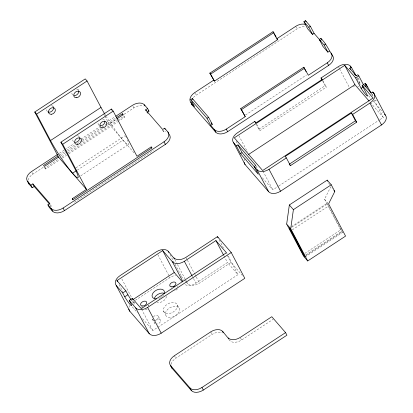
<?xml version="1.0" encoding="UTF-8"?>
<svg xmlns="http://www.w3.org/2000/svg" width="413" height="413" viewBox="0 0 413 413"><rect width="100%" height="100%" fill="white"/><g stroke="black" fill="none" stroke-linecap="round" stroke-linejoin="round"><path stroke-width="0.31" stroke-dasharray="2.06 1.55" d="M342.733 232.844L341.52 231.44L324.53 199.221L330.736 186.821L332.357 188.695M59.405 153.259L64.237 150.084M64.774 149.733L73.901 143.745M80.886 139.16L99.683 126.827M106.126 122.594L115.253 116.605M59.632 154.942L64.459 151.772M66.607 150.363L74.655 145.082M76.803 143.672L81.629 140.503M82.166 140.152L101.484 127.478M102.021 127.121L106.848 123.957M107.385 123.601L115.433 118.319M104.861 116.099L109.022 123.993L116.383 119.166M28.167 180.099A9.494 6.092 -27.8 0 1 32.839 174.162L44.114 166.759M60.763 155.835L65.595 152.665M67.742 151.256L77.412 144.911M82.244 141.736L102.114 128.696M107.483 125.175L116.611 119.181M124.132 114.246L133.797 107.907A9.494 6.092 -27.8 0 1 143.585 106.007M44.351 167.053L44.893 168.086L58.842 158.928M62.064 156.816L65.817 154.348M67.964 152.944L117.328 120.544M117.865 120.193L123.766 116.321L124.576 117.256L118.139 121.479M44.893 168.086L45.704 169.02L59.653 159.862M62.337 158.102L66.627 155.283M68.775 153.879L117.602 121.835M75.894 167.879L124.762 135.81M77.35 170.079L122.997 140.121M193.356 97.54A9.494 6.092 -27.8 0 1 196.067 95.207L297.024 28.946A9.494 6.092 -27.8 0 1 304.871 26.669M80.788 175.804L128.582 144.436M49.751 207.058L51.227 206.087L50.412 204.543M162.361 130.152L164.018 132.067L165.499 131.097M74.464 202.205L153.342 150.44M245.503 115.02L306.446 75.027M258.843 129.186L325.098 85.703L326.311 87.107L260.056 130.585L258.843 129.186L256.22 124.215M358.685 81.624L360.301 83.498L361.354 82.806M376.346 100.101L375.293 100.793L374.71 99.688M262.425 177.838L272.848 189.866L278.238 186.33M278.775 185.979L379.506 119.873M380.043 119.517L383.274 117.395L374.281 100.338M130.663 301.103L132.279 300.045M135.263 300.354L169.944 277.598A9.494 6.092 -27.8 0 1 175.582 275.409M133.337 302.925L134.39 302.233A7.914 0.898 56.7 0 1 131.53 300.256M133.595 304.314L134.648 303.627M185.298 284.743A9.494 6.092 -27.8 0 0 195.917 283.21L227.47 262.503L238.002 274.655L152.815 330.56L141.922 317.989M185.933 281.769L187.554 283.638A9.494 6.092 -27.8 0 0 199.489 283.137L231.043 262.431L242.312 275.435M291.475 226.654L327.204 203.206L327.808 203.774M291.717 227.289L327.447 203.846L327.204 203.206M292.275 229.86L328.531 206.066M304.773 253.417L341.035 229.618L340.152 227.94M305.79 254.888L341.52 231.44M305.863 255.637L342.124 231.838M305.042 256.974L342.367 232.478M171.101 364.209A9.494 6.092 -27.8 0 1 175.773 358.272L212.055 334.463A9.494 6.092 -27.8 0 1 222.674 332.93M228.854 339.569L229.664 340.503A9.494 6.092 -27.8 0 0 241.605 340.002L273.153 319.295M357.828 77.789L360.26 80.592M371.602 93.679L373.631 96.017M368.577 95.733L371.091 98.64M373.192 101.061L383.259 112.682M370.347 102.481L383.274 117.395M324.53 199.221L327.772 202.959M147.42 112.914L148.252 113.874M109.022 123.993L134.917 153.873M78.031 89.657L78.764 90.499M52.792 106.224L53.525 107.065M181.286 276.529A9.494 6.092 -27.8 0 1 181.88 277.092L183.909 279.431M184.312 279.9L185.525 281.299M49.983 204.652L51.227 206.087M132.284 306.869L137.312 312.672M342.031 231.203L342.294 231.559M341.484 230.387L341.752 230.805M341.035 229.618L341.241 229.984M371.798 94.164L372.965 96.374M357.39 77.974L360.301 83.498M357.121 79.002L358.009 80.685M359.196 82.936L360.678 85.744M338.665 67.143L339.259 68.269M339.558 68.832L349.331 87.37M295.667 26.37L297.024 28.946M322.816 80.478L326.311 87.107M322.765 81.284L325.098 85.703M328.676 182.913L330.147 185.705M327.447 203.846L339.853 227.377M256.855 124.509L260.056 130.585M262.957 171.101L272.848 189.866M256.106 166.047L257.851 169.361M238.895 135.65L247.485 151.943M236.097 141.225L237.898 144.638M194.709 92.626L196.067 95.207M162.934 130.007L164.018 132.067M226.448 252.746L227.042 253.871M228.224 256.117L238.002 274.655M219.226 240.015L223.361 247.862M227.202 255.146L231.043 262.431M223.913 255.761L227.47 262.503M132.981 106.358L133.797 107.907M123.761 115.707L124.576 117.256M240.516 337.942L241.605 340.002M186.196 257.918L187.084 259.601M187.378 260.164L194.766 274.17M195.06 274.733L195.948 276.411M196.242 276.973L199.489 283.137M192.365 276.467L193.253 278.155M193.547 278.713L195.917 283.21M103.668 113.843L104.561 115.537M174.849 259.545L177.213 264.026M177.507 264.588L185.483 279.715M185.778 280.277L186.666 281.955M186.96 282.518L187.554 283.638M170.063 254.682L173.904 261.966M175.086 264.206L181.88 277.092M210.697 331.887L212.055 334.463M157.828 254.625L169.944 277.598M177.337 304.99A7.594 4.873 -27.8 0 1 168.23 313.591A7.594 4.873 -27.8 0 1 165.639 305.481A7.594 4.873 -27.8 0 1 177.337 304.99L179.376 308.857A7.594 4.873 -27.8 0 1 170.27 317.458A7.594 4.873 -27.8 0 1 167.678 309.347A7.594 4.873 -27.8 0 1 179.376 308.857M163.471 311.051L165.505 314.918M158.447 316.528L160.487 320.395M148.148 305.011L148.726 306.116M174.415 355.696L175.773 358.272M152.382 319.182L154.421 323.049M141.499 306.56L142.371 308.217M141.561 309.213L152.815 330.56M121.845 278.992L131.886 298.047M119.032 284.542L122.883 291.841M44.888 167.471L45.704 169.02M32.023 172.613L32.839 174.162M147.116 309.079A3.325 2.132 -27.8 0 1 144.013 309.827M147.993 305.269A3.325 2.132 -27.8 0 1 148.458 305.63M155.371 320.612A3.325 2.132 -27.8 0 1 160.378 320.142A3.325 2.132 -27.8 0 1 157.301 324.045M155.154 323.895A3.325 2.132 -27.8 0 1 154.354 322.476M153.331 316.745A3.325 2.132 -27.8 0 1 158.339 316.275A3.325 2.132 -27.8 0 1 155.262 320.178M153.734 320.245A3.325 2.132 -27.8 0 1 152.314 318.609M128.99 307.344A9.494 6.092 -27.8 0 1 129.697 305.522M132.666 302.125A9.494 6.092 -27.8 0 1 133.662 301.407M163.465 295.021A6.649 4.264 -27.8 0 1 162.417 296.219M161.999 296.591A6.649 4.264 -27.8 0 1 161.085 297.272M160.595 297.572A6.649 4.264 -27.8 0 1 157.942 298.645M166.485 296.364A6.649 4.264 -27.8 0 1 156.925 302.641M177.487 288.801A3.325 2.132 -27.8 0 1 173.93 290.726M172.118 290.102A3.325 2.132 -27.8 0 1 171.844 289.616M177.177 286.116A3.325 2.132 -27.8 0 1 177.642 286.477M244.289 160.683A9.494 6.092 -27.8 0 1 244.997 158.866M353.249 86.869A9.494 6.092 -27.8 0 1 354.411 86.529M357.766 86.214A9.494 6.092 -27.8 0 1 358.778 86.348M127.369 139.754A28.502 3.232 56.7 0 1 123.957 141.2A28.502 3.232 56.7 0 1 106.332 116.631M105.996 116.084A28.502 3.232 56.7 0 1 105.005 114.453M125.604 136.047A28.502 3.232 56.7 0 1 126.445 137.746M47.402 111.556A3.8 2.881 -40.9 0 1 46.684 109.393M51.367 105.604A3.8 2.881 -40.9 0 1 53.251 106.817M72.642 94.99A3.8 2.881 -40.9 0 1 72.146 91.965M76.606 89.038A3.8 2.881 -40.9 0 1 78.491 90.256M98.769 125.139A3.8 2.881 -40.9 0 1 98.273 122.114M102.739 119.187A3.8 2.881 -40.9 0 1 104.623 120.405M73.529 141.705A3.8 2.881 -40.9 0 1 73.034 138.68M77.494 135.753A3.8 2.881 -40.9 0 1 79.384 136.966"/><path stroke-width="0.62" d="M286.674 224.068L289.343 204.967L327.204 180.12L331.252 184.797L334.788 191.498L328.583 203.893L345.573 236.112L307.711 260.959L303.658 256.287L286.674 224.068L290.721 228.74L307.711 260.959M290.721 228.74L293.395 209.639L331.252 184.797M72.843 199.722L72.296 198.694L86.493 189.376L58.543 157.126L34.759 112.016L85.238 78.888L87.06 80.989L100.994 107.411A28.502 3.232 56.7 0 0 104.685 113.916M34.759 112.016L36.581 114.122L87.06 80.989M76.276 170.781L72.518 173.248A28.502 3.232 56.7 0 1 50.51 140.539L100.994 107.411M72.518 173.248A28.502 3.232 56.7 0 0 74.82 168.587L60.887 142.165L111.371 109.037L113.193 111.138L136.971 156.248L151.173 146.93L151.979 147.864L73.106 199.629L72.296 198.694M60.887 142.165L62.714 144.266L113.193 111.138M57.794 154.317L31.481 171.586A9.494 6.092 -27.8 0 0 27.645 181.436L29.003 184.012L32.245 187.75L34.212 186.459L49.57 204.172M115.79 116.254L132.439 105.325A9.494 6.092 -27.8 0 1 144.374 104.825L147.617 108.562L148.974 111.143L147.002 112.434M58.021 156L43.535 165.505L44.346 166.439L58.543 157.126M116.507 117.617L122.408 113.74L123.219 114.68L116.91 118.82M27.645 181.436L30.882 185.174L32.854 183.878L49.87 203.511L47.898 204.807L49.255 207.383L52.497 211.12A9.494 6.092 -27.8 0 0 64.438 210.62L165.396 144.364A9.494 6.092 -27.8 0 0 169.232 134.514L167.874 131.933L164.632 128.195L162.66 129.491L145.644 109.858L147.617 108.562M209.902 73.116L272.998 31.708L273.809 32.642L277.546 39.731L214.45 81.139L209.902 73.116L214.45 81.139M210.713 74.051L273.809 32.642M213.64 80.205L194.709 92.626A9.494 6.092 -27.8 0 0 190.873 102.481L192.231 105.057L215.725 132.165A9.494 6.092 -27.8 0 0 227.666 131.664L328.624 65.409A9.494 6.092 -27.8 0 0 332.46 55.554C328.65 49.808 326.002 43.267 320.886 38.414L319.306 39.447L323.043 46.535L327.907 52.146L329.481 51.109M314.087 33.35L312.512 34.382L307.649 28.776L303.911 21.688L305.491 20.65L310.349 26.256L314.087 33.35L320.405 40.639M190.78 99.595L192.36 98.562L208.565 117.256L212.297 124.344L210.723 125.382L206.985 118.294L190.78 99.595L194.518 106.683L190.873 102.481M303.911 21.688L308.774 27.294L310.349 26.256M47.898 204.807L51.14 208.544A9.494 6.092 -27.8 0 0 63.075 208.044L164.038 141.783A9.494 6.092 -27.8 0 0 167.874 131.933M206.985 118.294L208.565 117.256M319.306 39.447L324.169 45.058L325.743 44.021M210.723 125.382L214.368 129.589A9.494 6.092 -27.8 0 0 226.309 129.088L245.234 116.662L240.691 108.64L303.787 67.231L308.335 75.254L327.266 62.828A9.494 6.092 -27.8 0 0 331.102 52.978M240.691 108.64L241.502 109.574L304.598 68.166M356.207 75.915L351.324 67.252L350.312 66.08A9.494 6.092 -27.8 0 0 338.371 66.581L321.02 77.969L322.233 79.373L255.977 122.857L254.764 121.453L237.413 132.841A9.494 6.092 -27.8 0 0 233.577 142.691L245.126 164.601L268.626 191.709A9.494 6.092 -27.8 0 0 280.561 191.209L381.519 124.953A9.494 6.092 -27.8 0 0 385.355 115.098L373.806 93.193L372.794 92.022L371.215 93.059L364.736 85.579L366.31 84.546L371.199 93.209M362.144 85.445L367.58 95.754A9.494 1.079 56.7 0 1 361.096 88.279L355.66 77.969L344.726 65.347L234.3 137.818L262.658 170.533L373.084 98.067L362.144 85.445L365.298 83.374L366.31 84.546M350.327 69.389L349.744 68.284L351.324 67.252M236.412 145.965L237.991 144.927L255.812 165.494L254.238 166.527L258.311 174.26L240.49 153.693L236.412 145.965L233.577 142.691M355.66 77.969L358.82 75.899L363.683 85.119M240.49 153.693L242.064 152.66L254.914 167.487M248.265 154.674L354.917 84.68L369.093 101.04M361.096 88.279L363.203 86.895M351.401 113.028L285.146 156.506L286.364 157.911L290.442 165.644L356.693 122.16L352.619 114.432L351.401 113.028L355.479 120.761L356.693 122.16M254.238 166.527L257.072 169.8A9.494 6.092 -27.8 0 0 269.013 169.299L286.364 157.911M352.619 114.432L369.971 103.043A9.494 6.092 -27.8 0 0 373.806 93.193M355.479 120.761L289.224 164.24L290.442 165.644M117.55 281.733L116.956 280.608L162.707 250.583L172.428 261.801L182.794 281.465M174.554 258.982L168.292 251.321A9.494 6.092 -27.8 0 0 156.351 251.822L120.069 275.631A9.494 6.092 -27.8 0 0 116.234 285.481L122.718 292.962L125.872 290.891L127.911 294.758A7.914 0.898 56.7 0 0 131.22 299.833M172.428 261.801A9.494 6.092 -27.8 0 0 184.368 261.3L215.916 240.593L226.448 252.746L141.267 308.65L132.351 298.367L129.197 300.442L131.236 304.304A7.914 0.898 56.7 0 1 130.033 304.433A7.914 0.898 56.7 0 1 124.752 296.828L127.911 294.758M116.234 285.481L129.827 311.257L149.269 333.694A9.494 6.092 -27.8 0 0 161.209 333.193L244.816 278.321L231.223 252.544L217.45 236.654L185.902 257.361A9.494 6.092 -27.8 0 1 173.961 257.862M132.816 299.688L174.255 272.492L182.36 281.842M129.197 300.442L135.681 307.917A9.494 6.092 -27.8 0 0 147.617 307.417L231.223 252.544M170.579 365.546L190.021 387.983A9.494 6.092 -27.8 0 0 201.962 387.482L285.569 332.61L286.927 335.191L203.32 390.058A9.494 6.092 -27.8 0 1 191.384 390.559L171.937 368.128L170.579 365.546A9.494 6.092 -27.8 0 1 174.415 355.696L210.697 331.887A9.494 6.092 -27.8 0 1 222.633 331.386L228.848 338.959M358.82 75.899L357.803 74.727L356.228 75.765L349.744 68.284M384.518 114.133L385.355 115.098M277.546 39.731L276.736 38.796L295.667 26.37A9.494 6.092 -27.8 0 1 305.455 24.475M333.978 190.563L334.788 191.498M289.343 204.967L293.395 209.639M211.053 122.909L212.297 124.344M148.164 110.209L148.974 111.143M285.569 332.61L271.795 316.719L240.242 337.426A9.494 6.092 -27.8 0 1 228.306 337.927M116.956 280.608L125.872 290.891M372.794 92.022L373.378 93.126M365.298 83.374L367.302 87.174M364.736 85.579L365.314 86.684M369.971 103.043L381.519 124.953M350.312 66.08L351.2 67.768M354.158 73.385L354.752 74.505M344.726 65.347L354.917 84.68M320.886 38.414L321.748 40.046M324.169 45.058L327.907 52.146M305.491 20.65L306.064 21.739M308.774 27.294L312.512 34.382M327.266 62.828L328.624 65.409M321.02 77.969L322.181 80.179M303.787 67.231L306.09 71.594M272.998 31.708L273.865 33.339M274.438 34.434L275.874 37.16M327.204 180.12L327.793 181.24M254.764 121.453L255.637 123.11M241.502 109.574L245.234 116.662M269.013 169.299L280.561 191.209M257.072 169.8L268.626 191.709M237.991 144.927L242.064 152.66M226.309 129.088L227.666 131.664M214.368 129.589L215.725 132.165M192.36 98.562L192.933 99.652M164.632 128.195L165.174 129.228M217.45 236.654L218.043 237.774M164.038 141.783L165.396 144.364M144.374 104.825L144.922 105.857M215.916 240.593L223.619 255.203M145.644 109.858L146.192 110.891M151.173 146.93L151.716 147.962M122.408 113.74L122.95 114.773M111.371 109.037L111.959 110.163M222.633 331.386L223.18 332.413M184.368 261.3L192.066 275.905M168.292 251.321L168.881 252.441M162.707 250.583L174.255 272.492M201.962 387.482L203.32 390.058M62.714 144.266L86.493 189.376M147.617 307.417L161.209 333.193M190.021 387.983L191.384 390.559M36.581 114.122L50.51 140.539M132.351 298.367L132.934 299.471M135.681 307.917L149.269 333.694M122.718 292.962L124.752 296.828M63.075 208.044L64.438 210.62M51.14 208.544L52.497 211.12M32.854 183.878L34.212 186.459M30.882 185.174L32.245 187.75M129.827 311.257A9.494 6.092 -27.8 0 1 128.877 309.074M156.351 298.873A6.649 4.264 -27.8 0 1 152.34 294.247A6.649 4.264 -27.8 0 1 160.146 289.121A6.649 4.264 -27.8 0 1 164.157 293.751M154.379 298.114A6.649 4.264 -27.8 0 1 164.508 293.344M173.46 286.653A3.325 2.132 -27.8 0 1 174.224 286.24M245.126 164.601A9.494 6.092 -27.8 0 1 244.176 162.417M192.231 105.057A9.494 6.092 -27.8 0 1 191.281 102.873M53.499 107.556A3.8 2.881 -40.9 0 1 51.857 111.174A3.8 2.881 -40.9 0 1 48.042 111.969M78.738 90.994A3.8 2.881 -40.9 0 1 74.066 95.609M104.866 121.138A3.8 2.881 -40.9 0 1 100.199 125.758M29.003 184.012A9.494 6.092 -27.8 0 1 28.053 181.828M79.626 137.705A3.8 2.881 -40.9 0 1 74.954 142.325M171.937 368.128A9.494 6.092 -27.8 0 1 170.987 365.944M289.405 228.043L303.178 254.465L305.042 256.974L291.206 230.562L289.405 228.043M142.707 306.012A3.325 2.132 -27.8 0 0 146.692 302.249A3.325 2.132 -27.8 0 0 141.571 302.466A3.325 2.132 -27.8 0 0 142.707 306.012M171.891 286.859A3.325 2.132 -27.8 0 0 175.876 283.096A3.325 2.132 -27.8 0 0 170.755 283.313A3.325 2.132 -27.8 0 0 171.891 286.859M102.889 127.844A3.8 2.881 -40.9 0 0 106.446 122.506A3.8 2.881 -40.9 0 0 100.535 123.379A3.8 2.881 -40.9 0 0 102.889 127.844M77.649 144.411A3.8 2.881 -40.9 0 0 81.206 139.073A3.8 2.881 -40.9 0 0 75.295 139.945A3.8 2.881 -40.9 0 0 77.649 144.411M76.761 97.695A3.8 2.881 -40.9 0 0 80.313 92.357A3.8 2.881 -40.9 0 0 74.407 93.23A3.8 2.881 -40.9 0 0 76.761 97.695M51.522 114.262A3.8 2.881 -40.9 0 0 55.074 108.924A3.8 2.881 -40.9 0 0 49.168 109.796A3.8 2.881 -40.9 0 0 51.522 114.262"/></g></svg>
